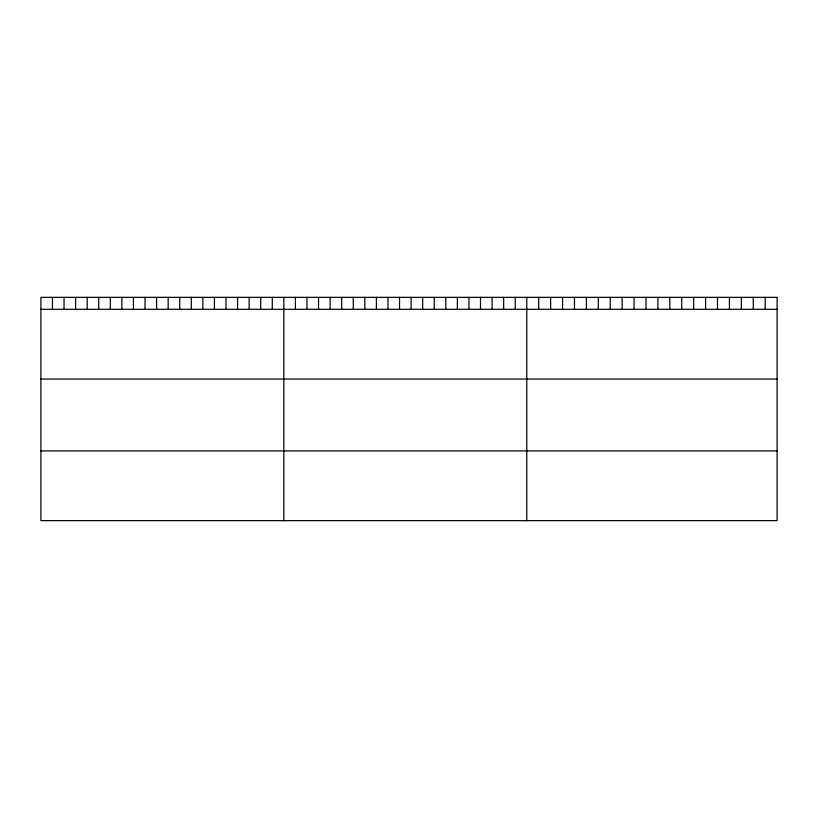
<?xml version="1.0" encoding="UTF-8"?>
<svg xmlns="http://www.w3.org/2000/svg" width="818" height="818" viewBox="0 0 818 818"><rect width="100%" height="100%" fill="white"/><g stroke="black" fill="none" stroke-linecap="round" stroke-linejoin="round"><path stroke-width="1.23" d="M40.9 309.306L777.1 309.306M40.9 379.051L777.1 379.051M40.9 450.902L777.1 450.902M765.178 297.353L765.178 309.306M753.266 297.353L753.266 309.306M741.343 297.353L741.343 309.306M729.421 297.353L729.421 309.306M717.498 297.353L717.498 309.306M705.586 297.353L705.586 309.306M693.664 297.353L693.664 309.306M681.742 297.353L681.742 309.306M669.83 297.353L669.83 309.306M657.907 297.353L657.907 309.306M645.985 297.353L645.985 309.306M634.062 297.353L634.062 309.306M622.15 297.353L622.15 309.306M610.228 297.353L610.228 309.306M598.306 297.353L598.306 309.306M586.394 297.353L586.394 309.306M574.471 297.353L574.471 309.306M562.549 297.353L562.549 309.306M550.626 297.353L550.626 309.306M538.714 297.353L538.714 309.306M526.792 297.353L526.792 520.647M515.228 297.353L515.228 309.306M503.653 297.353L503.653 309.306M492.088 297.353L492.088 309.306M480.514 297.353L480.514 309.306M468.949 297.353L468.949 309.306M457.374 297.353L457.374 309.306M445.81 297.353L445.81 309.306M434.246 297.353L434.246 309.306M422.671 297.353L422.671 309.306M411.106 297.353L411.106 309.306M399.532 297.353L399.532 309.306M387.967 297.353L387.967 309.306M376.392 297.353L376.392 309.306M364.828 297.353L364.828 309.306M353.264 297.353L353.264 309.306M341.689 297.353L341.689 309.306M330.124 297.353L330.124 309.306M318.55 297.353L318.55 309.306M306.985 297.353L306.985 309.306M295.41 297.353L295.41 309.306M283.846 297.353L283.846 520.647M272.282 297.353L272.282 309.306M260.707 297.353L260.707 309.306M249.142 297.353L249.142 309.306M237.568 297.353L237.568 309.306M226.003 297.353L226.003 309.306M214.428 297.353L214.428 309.306M202.864 297.353L202.864 309.306M191.3 297.353L191.3 309.306M179.725 297.353L179.725 309.306M168.16 297.353L168.16 309.306M156.586 297.353L156.586 309.306M145.021 297.353L145.021 309.306M133.446 297.353L133.446 309.306M121.882 297.353L121.882 309.306M110.318 297.353L110.318 309.306M98.743 297.353L98.743 309.306M87.178 297.353L87.178 309.306M75.604 297.353L75.604 309.306M64.039 297.353L64.039 309.306M52.464 297.353L52.464 309.306M777.1 297.353L40.9 297.353L40.9 520.647L777.1 520.647L777.1 297.353"/></g></svg>
